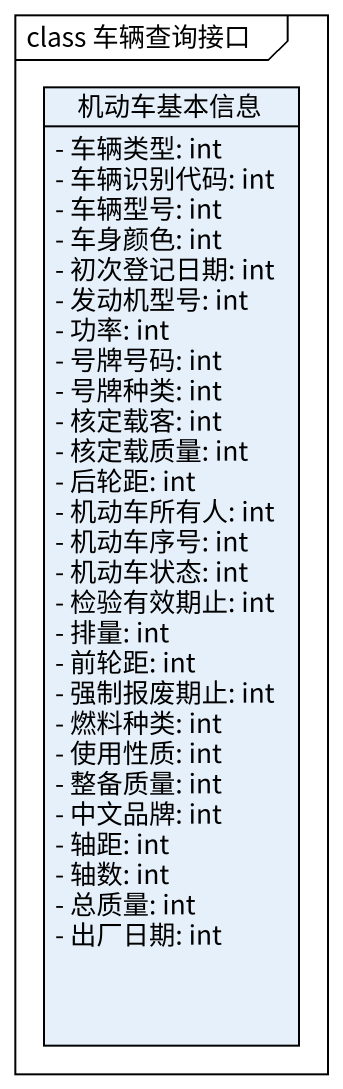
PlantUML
@startuml
mainframe class 车辆查询接口
hide circle
hide empty members
skinparam classAttributeIconSize 0
class 机动车基本信息 {
  - 车辆类型: int
  - 车辆识别代码: int
  - 车辆型号: int
  - 车身颜色: int
  - 初次登记日期: int
  - 发动机型号: int
  - 功率: int
  - 号牌号码: int
  - 号牌种类: int
  - 核定载客: int
  - 核定载质量: int
  - 后轮距: int
  - 机动车所有人: int
  - 机动车序号: int
  - 机动车状态: int
  - 检验有效期止: int
  - 排量: int
  - 前轮距: int
  - 强制报废期止: int
  - 燃料种类: int
  - 使用性质: int
  - 整备质量: int
  - 中文品牌: int
  - 轴距: int
  - 轴数: int
  - 总质量: int
  - 出厂日期: int
}
@enduml
